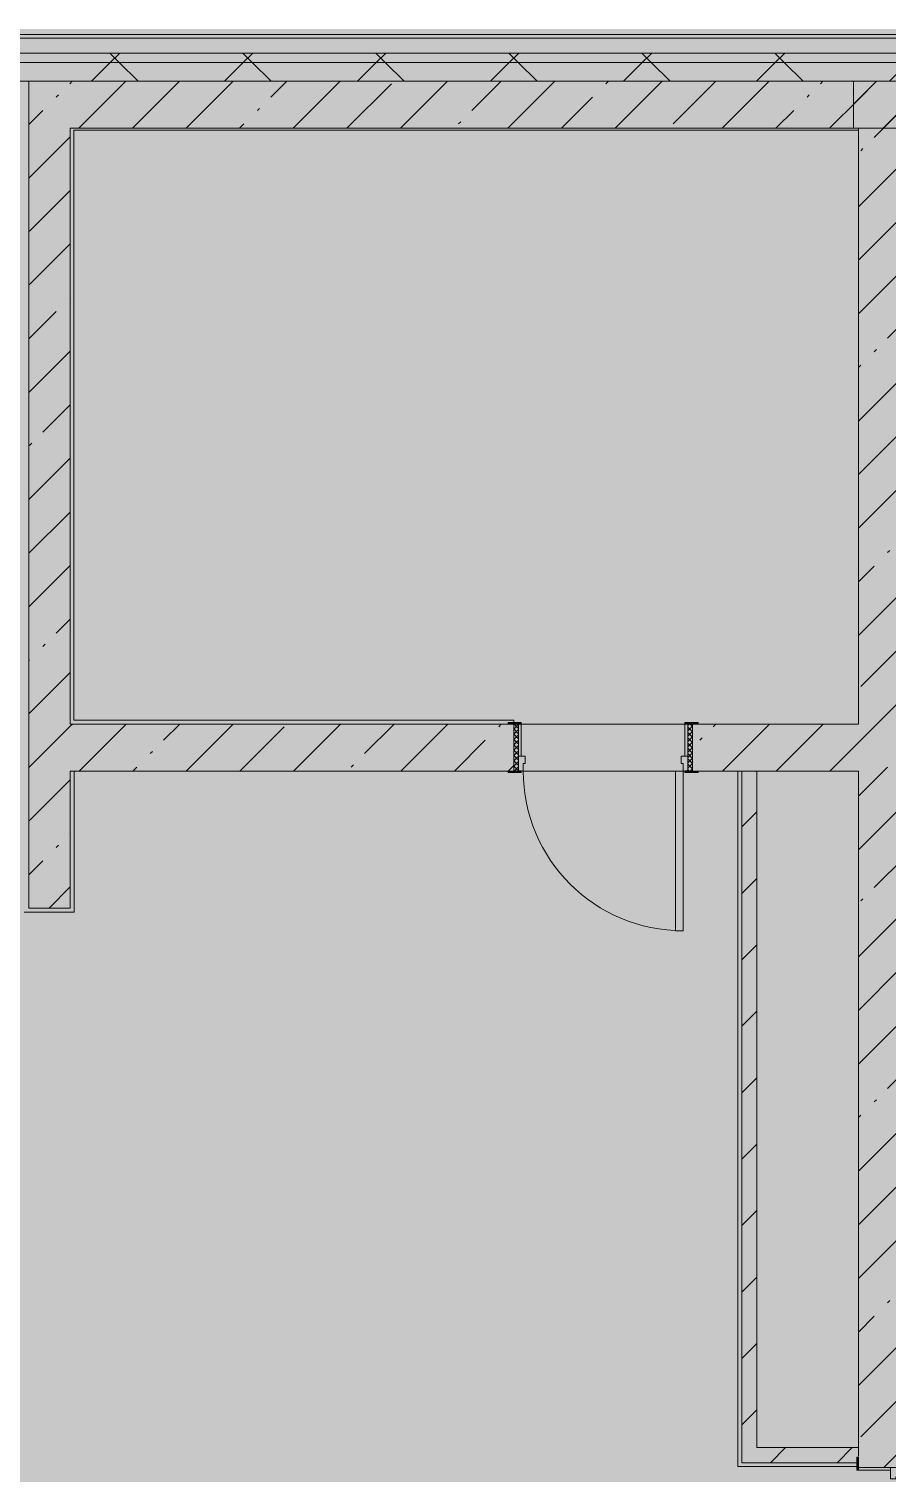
# Model space of a CAD drawing. Header units: millimetres. Extents: x -8624 to 200664, y -8553 to 29000.
# Drawn here: x 84750 to 89313, y 19695 to 27379 of the extents above; entities that cross this region are included whole.
import ezdxf

# ---------------------------------------------------------------- set-up
doc = ezdxf.new("R2010")
doc.units = ezdxf.units.MM
doc.layers.add('A-DETL-GENF-1', color=7, linetype='Continuous', lineweight=9, true_color=0xc0c0c0, transparency=0.4)
for name, color, linetype, lineweight, true_color in [('A-DOOR-1', 7, 'Continuous', 5, 0xb7b7b7), ('A-DOOR-2', 7, 'Continuous', 5, 0xe2e2e2), ('A-DOOR-3', 7, 'Continuous', 5, 0xaaaaaa), ('A-DOOR-FRAM-1', 7, 'Continuous', 5, 0xe2e2e2), ('A-DOOR-FRAM-2', 7, 'Continuous', 5, 0xb7b7b7), ('A-DOOR-FRAM-3', 7, 'Continuous', 5, 0xaaaaaa), ('A-FLOR-1', 7, 'Continuous', 5, 0xb7b7b7), ('A-WALL-2', 7, 'Continuous', 5, 0x737373), ('A-WALL-3', 7, 'Continuous', 9, 0x737373), ('I-WALL-2', 7, 'Continuous', 5, 0x737373)]:
    doc.layers.add(name, color=color, linetype=linetype, lineweight=lineweight, true_color=true_color)
doc.layers.add('A-WALL', color=7, linetype='Continuous', lineweight=5)
doc.layers.add('I-WALL', color=7, linetype='Continuous', lineweight=5)
pattern_1 = [(45, (0, 0), (-353.5534, 353.5534), []), (135, (0, 0), (-353.5534, -353.5534), [])]
pattern_2 = [(45, (0, 0), (-285.1231, 285.1231), []), (45, (285.12, 0), (-285.1231, 285.1231), [504.031, -100.806, 16.764, -84.042])]
pattern_3 = [(45, (0, 0), (-176.7767, 176.7767), [])]

# ---------------------------------------------------------------- blocks, each defined once
blk = doc.blocks.new('110_Дверь_СКБ_2Ст - Д-1_л_Лестничная клетка EIS60 2-32359692-3_1_3_птичка копия 1')
at = {"layer": 'A-DOOR-2'}
for points in [[(662.5, 1025), (612.5, 1025), (612.5, 125), (662.5, 125)], [(-587.5, 525), (-637.5, 525), (-637.5, 125), (-587.5, 125), (-587.5, 505.5)], [(712.5, -125), (712.5, 45), (697.5, 45), (697.5, -125)]]:
    blk.add_hatch(color=256, dxfattribs=at).paths.add_polyline_path(points)
h = blk.add_hatch(color=256, dxfattribs=at)
h.paths.add_polyline_path([(712.5, 125), (662.5, 125), (662.5, 75), (652.5, 75), (652.5, 45), (712.5, 45)])
h.paths.add_polyline_path([(-627.5, 45), (-627.5, 75), (-637.5, 75), (-637.5, 125), (-687.5, 125), (-687.5, 45)])
at = {"layer": 'A-DOOR-FRAM-1'}
for points in [[(-672.5, 125), (-672.5, 133), (-742.5, 133), (-742.5, 125)], [(767.5, 125), (767.5, 133), (697.5, 133), (697.5, 125)], [(-672.5, -125), (-672.5, 45), (-687.5, 45), (-687.5, -125)], [(-672.5, -133), (-672.5, -125), (-742.5, -125), (-742.5, -133)], [(767.5, -133), (767.5, -125), (697.5, -125), (697.5, -133)]]:
    blk.add_hatch(color=256, dxfattribs=at).paths.add_polyline_path(points)
at = {"layer": 'A-DOOR-1'}
for p, q in [((662.5, 1025), (612.5, 1025)), ((612.5, 1025), (612.5, 125)), ((662.5, 125), (662.5, 1025)), ((-637.5, 525), (-637.5, 125)), ((-587.5, 525), (-637.5, 525)), ((-587.5, 125), (-587.5, 525)), ((-637.5, 125), (-587.5, 125)), ((612.5, 125), (662.5, 125))]:
    blk.add_line(p, q, dxfattribs=at)
for centre, radius, start, end in [((662.5, 125), 900, 90, 180), ((-637.5, 125), 400, 360, 90)]:
    blk.add_arc(centre, radius, start, end, dxfattribs=at)
at = {"layer": 'A-DOOR-FRAM-2'}
for p, q in [((-672.5, 133), (-742.5, 133)), ((-742.5, 133), (-742.5, 125)), ((-742.5, 125), (-672.5, 125)), ((-637.5, 125), (-687.5, 125)), ((-687.5, 125), (-687.5, 45)), ((-672.5, 125), (-672.5, 133)), ((-637.5, 75), (-637.5, 125)), ((662.5, 125), (662.5, 75)), ((712.5, 125), (662.5, 125)), ((767.5, 133), (697.5, 133)), ((697.5, 133), (697.5, 125)), ((697.5, 125), (767.5, 125)), ((712.5, 45), (712.5, 125)), ((767.5, 125), (767.5, 133)), ((-687.5, 45), (-627.5, 45)), ((-672.5, 45), (-687.5, 45)), ((-687.5, 45), (-687.5, -125)), ((-672.5, -125), (-672.5, 45)), ((-627.5, 75), (-637.5, 75)), ((-627.5, 45), (-627.5, 75)), ((662.5, 75), (652.5, 75)), ((652.5, 75), (652.5, 45)), ((652.5, 45), (712.5, 45)), ((712.5, 45), (697.5, 45)), ((697.5, 45), (697.5, -125)), ((712.5, -125), (712.5, 45)), ((-672.5, -125), (-742.5, -125)), ((-742.5, -125), (-742.5, -133)), ((-742.5, -133), (-672.5, -133)), ((-687.5, -125), (-672.5, -125)), ((-672.5, -133), (-672.5, -125)), ((697.5, -125), (712.5, -125)), ((767.5, -125), (697.5, -125)), ((697.5, -125), (697.5, -133)), ((697.5, -133), (767.5, -133)), ((767.5, -133), (767.5, -125))]:
    blk.add_line(p, q, dxfattribs=at)
blk = doc.blocks.new('110_Дверь_СКБ_1Ст_Внутренняя1 - Д-8а 950x2100h _книгохранилище_ огнестойкая дверь_-32656878-3_1_3_птичка копия 1')
at = {"layer": 'A-DOOR-2'}
h = blk.add_hatch(color=256, dxfattribs=at)
h.paths.add_polyline_path([(462.5, -125), (462.5, -45), (427.5, -45), (427.5, -85), (437.5, -85), (437.5, -125)])
h.paths.add_polyline_path([(-437.5, -125), (-412.5, -125), (-412.5, -85), (-402.5, -85), (-402.5, -45), (-437.5, -45)])
at = {"layer": 'A-DOOR-3'}
h = blk.add_hatch(dxfattribs=at)
h.set_pattern_fill('FP_115', color=256, style=0, pattern_type=2)
h.set_pattern_definition([(225, (1826.41, -189.685), (-14.14214, 14.14214), []), (135, (1826.41, -189.685), (14.14214, 14.14214), [])])
h.paths.add_polyline_path([(487.5, -125), (487.5, 125), (462.5, 125), (462.5, -125)])
at = {"layer": 'A-DOOR-FRAM-1'}
for points in [[(-422.5, 125), (-422.5, 133), (-492.5, 133), (-492.5, 125)], [(-422.5, -45), (-422.5, 125), (-437.5, 125), (-437.5, -45)], [(517.5, 125), (517.5, 133), (447.5, 133), (447.5, 125)], [(462.5, -45), (462.5, 125), (447.5, 125), (447.5, -45)], [(-422.5, -133), (-422.5, -125), (-492.5, -125), (-492.5, -133)], [(437.5, -975), (437.5, -125), (397.5, -125), (397.5, -975)], [(517.5, -133), (517.5, -125), (447.5, -125), (447.5, -133)]]:
    blk.add_hatch(color=256, dxfattribs=at).paths.add_polyline_path(points)
at = {"layer": 'A-DOOR-FRAM-3'}
h = blk.add_hatch(dxfattribs=at)
h.set_pattern_fill('FP_116', color=256, style=0, pattern_type=2)
h.set_pattern_definition([(315, (-296.384, -189.685), (-14.1421, -14.1421), []), (225, (-296.384, -189.685), (-14.1421, 14.1421), [])])
h.paths.add_polyline_path([(-437.5, -125), (-437.5, 125), (-462.5, 125), (-462.5, -125)])
at = {"layer": 'A-DOOR-1'}
for p, q in [((397.5, -125), (437.5, -125)), ((397.5, -975), (397.5, -125)), ((437.5, -125), (437.5, -975)), ((437.5, -975), (397.5, -975))]:
    blk.add_line(p, q, dxfattribs=at)
blk.add_arc((437.5, -125), 850, 180, 270, dxfattribs=at)
at = {"layer": 'A-DOOR-FRAM-2'}
for p, q in [((-492.5, 133), (-422.5, 133)), ((-492.5, 125), (-492.5, 133)), ((-422.5, 125), (-492.5, 125)), ((-462.5, 125), (-437.5, 125)), ((-462.5, -125), (-462.5, 125)), ((-437.5, 125), (-437.5, -125)), ((-437.5, 125), (-422.5, 125)), ((-437.5, -45), (-437.5, 125)), ((-422.5, 133), (-422.5, 125)), ((-422.5, 125), (-422.5, -45)), ((447.5, 125), (447.5, 133)), ((447.5, 133), (517.5, 133)), ((447.5, -45), (447.5, 125)), ((447.5, 125), (462.5, 125)), ((517.5, 125), (447.5, 125)), ((462.5, -125), (462.5, 125)), ((462.5, 125), (487.5, 125)), ((462.5, 125), (462.5, -45)), ((487.5, 125), (487.5, -125)), ((517.5, 133), (517.5, 125)), ((-437.5, -45), (-402.5, -45)), ((-437.5, -125), (-437.5, -45)), ((-422.5, -45), (-437.5, -45)), ((-402.5, -45), (-402.5, -85)), ((427.5, -45), (462.5, -45)), ((427.5, -85), (427.5, -45)), ((462.5, -45), (447.5, -45)), ((462.5, -45), (462.5, -125)), ((-492.5, -125), (-422.5, -125)), ((-492.5, -133), (-492.5, -125)), ((-422.5, -133), (-492.5, -133)), ((-437.5, -125), (-462.5, -125)), ((-437.5, -124), (-422.5, -124)), ((-437.5, -125), (-437.5, -124)), ((-412.5, -125), (-437.5, -125)), ((-422.5, -125), (-437.5, -125)), ((-422.5, -124), (-422.5, -125)), ((-422.5, -125), (-422.5, -133)), ((-412.5, -85), (-412.5, -125)), ((-402.5, -85), (-412.5, -85)), ((437.5, -85), (427.5, -85)), ((437.5, -125), (437.5, -85)), ((462.5, -125), (437.5, -125)), ((447.5, -125), (447.5, -124)), ((447.5, -124), (462.5, -124)), ((462.5, -125), (447.5, -125)), ((447.5, -133), (447.5, -125)), ((447.5, -125), (517.5, -125)), ((517.5, -133), (447.5, -133)), ((462.5, -124), (462.5, -125)), ((487.5, -125), (462.5, -125)), ((517.5, -125), (517.5, -133))]:
    blk.add_line(p, q, dxfattribs=at)

msp = doc.modelspace()

# ---------------------------------------------------------------- hatches: boundary and pattern name
at = {"layer": 'A-DETL-GENF-1'}
msp.add_hatch(color=256, dxfattribs=at).paths.add_polyline_path([(120684.4, -258), (125233, -258), (125233, 21479), (93333, 21479), (93333, 27379), (84570, 27379), (84570, 10208.3), (89210, 10208.3), (89210, -258), (119801.7, -258)])
at = {"layer": 'A-WALL'}
h = msp.add_hatch(dxfattribs=at)
h.set_pattern_fill('FP_27', color=256, style=0, pattern_type=2)
h.set_pattern_definition(pattern_1)
h.paths.add_polyline_path([(93160, 27200), (93210, 27200), (93210, 27250), (84570, 27250), (84570, 27200), (92438.6, 27200)])
h = msp.add_hatch(dxfattribs=at)
h.set_pattern_fill('FP_27', color=256, style=0, pattern_type=2)
h.set_pattern_definition(pattern_1)
h.paths.add_polyline_path([(92438.6, 27100), (93160, 27100), (93160, 27200), (84570, 27200), (84570, 27100), (88907.9, 27100)])
at = {"layer": 'I-WALL'}
h = msp.add_hatch(dxfattribs=at)
h.set_pattern_fill('FP_23', color=256, style=0, pattern_type=2)
h.set_pattern_definition(pattern_2)
h.paths.add_polyline_path([(89160, 26850), (89160, 27100), (84750, 27100), (84750, 26850), (88907.9, 26850)])
h = msp.add_hatch(dxfattribs=at)
h.set_pattern_fill('FP_23', color=256, style=0, pattern_type=2)
h.set_pattern_definition(pattern_2)
h.paths.add_polyline_path([(92810, 26850), (92810, 27100), (89135, 27100), (89135, 26850), (92438.6, 26850)])
h = msp.add_hatch(dxfattribs=at)
h.set_pattern_fill('FP_23', color=256, style=0, pattern_type=2)
h.set_pattern_definition(pattern_2)
h.paths.add_polyline_path([(89410, 17270), (89410, 18325), (89160, 18325), (89160, 17270)])
h.paths.add_polyline_path([(89360, 19725), (89410, 19725), (89410, 27100), (89160, 27100), (89160, 19725), (89330, 19725)])
h = msp.add_hatch(dxfattribs=at)
h.set_pattern_fill('FP_23', color=256, style=0, pattern_type=2)
h.set_pattern_definition(pattern_2)
h.paths.add_polyline_path([(84750, 22700), (84970, 22700), (84970, 26850), (84750, 26850), (84750, 23200.4)])
h = msp.add_hatch(dxfattribs=at)
h.set_pattern_fill('FP_23', color=256, style=0, pattern_type=2)
h.set_pattern_definition(pattern_2)
h.paths.add_polyline_path([(88620, 23430), (89160, 23430), (89160, 23680), (88278, 23680), (88278, 23430), (88540, 23430)])
h.paths.add_polyline_path([(87298, 23430), (87328, 23430), (87328, 23680), (84970, 23680), (84970, 23430), (85377.1, 23430)])
h = msp.add_hatch(dxfattribs=at)
h.set_pattern_fill('FP_28', color=256, style=0, pattern_type=2)
h.set_pattern_definition(pattern_3)
h.paths.add_polyline_path([(88620, 19750), (88620, 23430), (88540, 23430), (88540, 19750)])
h = msp.add_hatch(dxfattribs=at)
h.set_pattern_fill('FP_28', color=256, style=0, pattern_type=2)
h.set_pattern_definition(pattern_3)
h.paths.add_polyline_path([(89152, 19750), (89152, 19780), (89160, 19784.3), (89160, 19830), (88620, 19830), (88620, 19750), (88907.9, 19750)])

# ---------------------------------------------------------------- linework, layer by layer
at = {"layer": 'A-FLOR-1'}
for p, q in [((89160, 26840), (84988, 26840)), ((84988, 26840), (84988, 23700)), ((84988, 23700), (87328, 23700)), ((87328, 23700), (87328, 23688)), ((84990, 23430), (84990, 22680)), ((88520, 19730), (88520, 23430)), ((84990, 22680), (84724.6, 22680)), ((89152, 19730), (88520, 19730))]:
    msp.add_line(p, q, dxfattribs=at)
at = {"layer": 'A-WALL-2'}
for p, q in [((93310, 27350), (80350, 27350)), ((80650, 27100), (92810, 27100))]:
    msp.add_line(p, q, dxfattribs=at)
at = {"layer": 'A-WALL-3'}
for p, q in [((93290, 27330), (80350, 27330)), ((93210, 27250), (80350, 27250)), ((93160, 27200), (80350, 27200)), ((88620, 23430), (88540, 23430)), ((89160, 19784.3), (89160, 19830))]:
    msp.add_line(p, q, dxfattribs=at)
at = {"layer": 'I-WALL-2'}
for p, q in [((84750, 27100), (84750, 22700)), ((89160, 27100), (84750, 27100)), ((92810, 27100), (89135, 27100)), ((89135, 27100), (89135, 26850)), ((84970, 23680), (84970, 26850)), ((84970, 26850), (89160, 26850)), ((89135, 26850), (92810, 26850)), ((89160, 26850), (89160, 23680)), ((87298, 23680), (84970, 23680)), ((87368, 23680), (88238, 23680)), ((89160, 23680), (88308, 23680)), ((84970, 22700), (84970, 23430)), ((84970, 23430), (87298, 23430)), ((88188, 23430), (87378, 23430)), ((88308, 23430), (88540, 23430)), ((88540, 23430), (88540, 19750)), ((88620, 19830), (88620, 23430)), ((88620, 23430), (89160, 23430)), ((89160, 23430), (89160, 19830)), ((84750, 22700), (84970, 22700)), ((89160, 19830), (88620, 19830)), ((88540, 19750), (89152, 19750))]:
    msp.add_line(p, q, dxfattribs=at)

# ---------------------------------------------------------------- block references
at = {"layer": 'A-DOOR-1'}
msp.add_blockref('110_Дверь_СКБ_1Ст_Внутренняя1 - Д-8а 950x2100h _книгохранилище_ огнестойкая дверь_-32656878-3_1_3_птичка копия 1', (87790.5, 23555), dxfattribs=at)
at = {"layer": 'A-DOOR-1', "rotation": 269.9999999999998}
msp.add_blockref('110_Дверь_СКБ_2Ст - Д-1_л_Лестничная клетка EIS60 2-32359692-3_1_3_птичка копия 1', (89285, 19037.5), dxfattribs=at)

doc.saveas('drawing.dxf')
